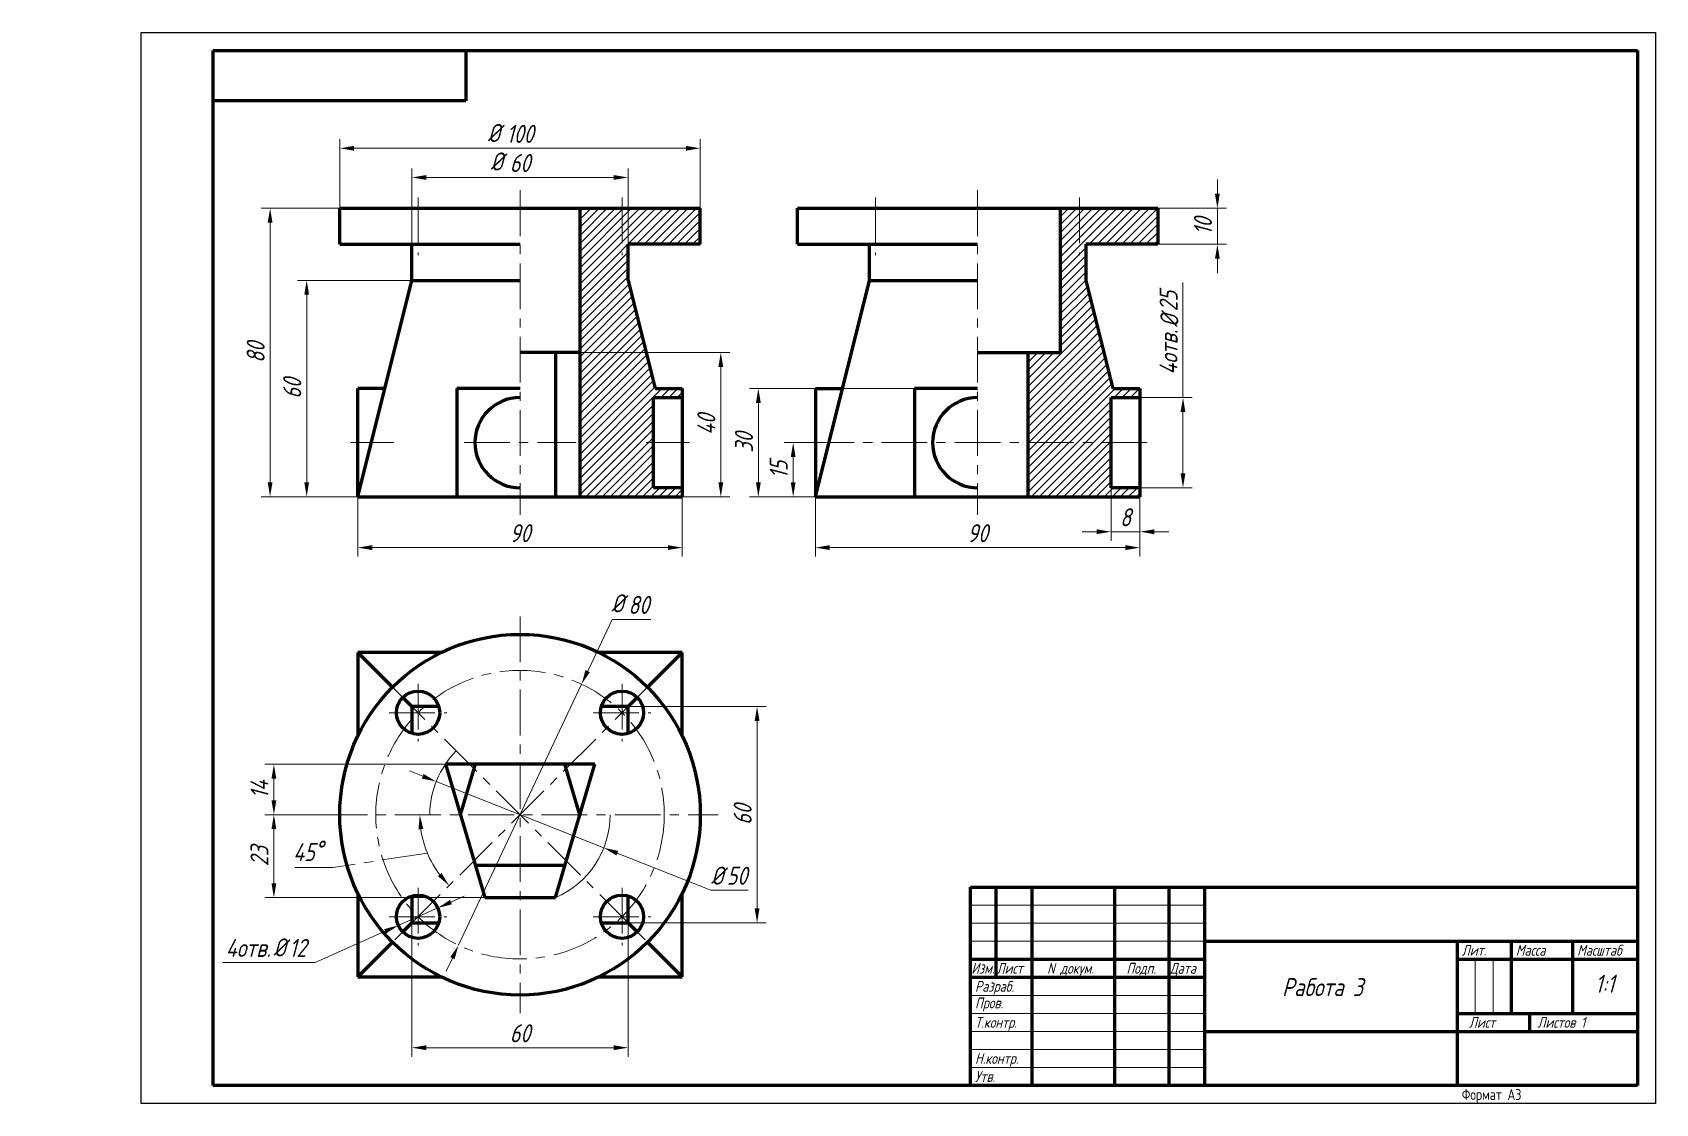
# Model space of a CAD drawing. Header units: millimetres. Extents: x -30 to 420, y 0 to 297.
import ezdxf

# ---------------------------------------------------------------- set-up
doc = ezdxf.new("R2010")
doc.units = ezdxf.units.MM
doc.linetypes.add('осевая', pattern=[50.8, 31.75, -6.35, 6.35, -6.35])
doc.layers.get('0').update_dxf_attribs({"lineweight": 15})
for name, color, linetype, lineweight in [('Осевая', 7, 'осевая', 15), ('Основная', 7, 'Continuous', 60), ('Размерная', 7, 'Continuous', 18), ('Техт', 7, 'Continuous', 18), ('Штриховка', 7, 'Continuous', 18)]:
    doc.layers.add(name, color=color, linetype=linetype, lineweight=lineweight)
doc.styles.add('ESKD', font='GOST_A.TTF', dxfattribs={"oblique": 15, "height": 5})
doc.styles.get("Standard").update_dxf_attribs({"font": '', "oblique": 15, "height": 5})
doc.styles.get('Standard').set_extended_font_data('ESKDW')
doc.dimstyles.new('ESKD', dxfattribs={"dimtxt": 4, "dimasz": 4, "dimexe": 2.5, "dimexo": 0, "dimgap": 1.5, "dimtad": 3, "dimdec": 3, "dimdsep": 46, "dimtxsty": 'ESKD', "dimcen": 1.5, "dimdle": 1.25, "dimclrd": 256, "dimclre": 256, "dimclrt": 256, "dimazin": 2, "dimtfac": 0.766667, "dimtdec": 3, "dimtmove": 0, "dimatfit": 3, "dimtvp": 1.5, "dimtolj": 1, "dimtzin": 0, "dimlwd": -1, "dimlwe": -1, "dimarcsym": 0})

# ---------------------------------------------------------------- blocks, each defined once
blk = doc.blocks.new('*D1')
at = {"layer": 'DEFPOINTS', "color": 0, "ltscale": 0.4, "transparency": 16777216}
for p in [(155.06, 264.88), (55.06, 248.26), (155.06, 248.26)]:
    blk.add_point(p, dxfattribs=at)
at = {"layer": 'Размерная', "ltscale": 0.4, "transparency": 16777216}
for p, q in [((55.06, 248.26), (55.06, 267.38)), ((155.06, 248.26), (155.06, 267.38)), ((59.06, 264.88), (151.06, 264.88))]:
    blk.add_line(p, q, dxfattribs=at)
for points in [[(59.06, 265.55), (59.06, 264.22), (55.06, 264.88)], [(151.06, 265.55), (151.06, 264.22), (155.06, 264.88)]]:
    blk.add_solid(points, dxfattribs=at)
at = {"layer": 'Размерная', "ltscale": 0.4, "transparency": 16777216, "insert": (105.06, 268.88), "char_height": 5, "attachment_point": 5, "style": 'ESKD'}
blk.add_mtext('\\A1;100', dxfattribs=at)
blk = doc.blocks.new('*D2')
at = {"layer": 'DEFPOINTS', "color": 0, "ltscale": 0.4, "transparency": 16777216}
for p in [(135.06, 256.79), (75.06, 238.26), (135.06, 238.26)]:
    blk.add_point(p, dxfattribs=at)
at = {"layer": 'Размерная', "ltscale": 0.4, "transparency": 16777216}
for p, q in [((75.06, 238.26), (75.06, 259.29)), ((79.06, 256.79), (131.06, 256.79)), ((135.06, 238.26), (135.06, 259.29))]:
    blk.add_line(p, q, dxfattribs=at)
for points in [[(79.06, 257.46), (79.06, 256.13), (75.06, 256.79)], [(131.06, 257.46), (131.06, 256.13), (135.06, 256.79)]]:
    blk.add_solid(points, dxfattribs=at)
at = {"layer": 'Размерная', "ltscale": 0.4, "transparency": 16777216, "insert": (105.06, 260.79), "char_height": 5, "attachment_point": 5, "style": 'ESKD'}
blk.add_mtext('\\A1;60', dxfattribs=at)
blk = doc.blocks.new('*D3')
at = {"layer": 'DEFPOINTS', "color": 0, "ltscale": 0.4, "transparency": 16777216}
for p in [(82.26, 54.24), (71.29, 49.37)]:
    blk.add_point(p, dxfattribs=at)
at = {"layer": 'Размерная', "ltscale": 0.4, "transparency": 16777216}
for p, q in [((82.26, 54.24), (71.29, 49.37)), ((85.92, 55.86), (89.58, 57.48)), ((48.25, 39.15), (67.64, 47.75)), ((22.52, 39.15), (48.25, 39.15))]:
    blk.add_line(p, q, dxfattribs=at)
for points in [[(85.65, 56.47), (86.19, 55.25), (82.26, 54.24)], [(67.37, 48.36), (67.91, 47.14), (71.29, 49.37)]]:
    blk.add_solid(points, dxfattribs=at)
at = {"layer": 'Размерная', "ltscale": 0.4, "transparency": 16777216, "insert": (34.63, 43.15), "char_height": 5, "attachment_point": 5, "style": 'ESKD'}
blk.add_mtext('\\A1;4отв.  12', dxfattribs=at)
blk = doc.blocks.new('*D4')
at = {"layer": 'DEFPOINTS', "color": 0, "ltscale": 0.4, "transparency": 16777216}
for p in [(281.98, 248.26), (281.98, 238.26), (298.48, 238.26)]:
    blk.add_point(p, dxfattribs=at)
at = {"layer": 'Размерная', "ltscale": 0.4, "transparency": 16777216}
for p, q in [((298.48, 252.26), (298.48, 256.26)), ((281.98, 248.26), (300.98, 248.26)), ((298.48, 248.26), (298.48, 238.26)), ((281.98, 238.26), (300.98, 238.26)), ((298.48, 234.26), (298.48, 230.26))]:
    blk.add_line(p, q, dxfattribs=at)
for points in [[(297.81, 252.26), (299.14, 252.26), (298.48, 248.26)], [(297.81, 234.26), (299.14, 234.26), (298.48, 238.26)]]:
    blk.add_solid(points, dxfattribs=at)
at = {"layer": 'Размерная', "ltscale": 0.4, "transparency": 16777216, "insert": (294.48, 243.26), "char_height": 5, "attachment_point": 5, "rotation": 90, "style": 'ESKD'}
blk.add_mtext('\\A1;10', dxfattribs=at)
blk = doc.blocks.new('*D5')
at = {"layer": 'DEFPOINTS', "color": 0, "ltscale": 0.4, "transparency": 16777216}
for p in [(171.17, 198.26), (214.48, 198.26), (186.98, 168.26)]:
    blk.add_point(p, dxfattribs=at)
at = {"layer": 'Размерная', "ltscale": 0.4, "transparency": 16777216}
for p, q in [((214.48, 198.26), (168.67, 198.26)), ((171.17, 172.26), (171.17, 194.26)), ((186.98, 168.26), (168.67, 168.26))]:
    blk.add_line(p, q, dxfattribs=at)
for points in [[(170.5, 194.26), (171.84, 194.26), (171.17, 198.26)], [(170.5, 172.26), (171.84, 172.26), (171.17, 168.26)]]:
    blk.add_solid(points, dxfattribs=at)
at = {"layer": 'Размерная', "ltscale": 0.4, "transparency": 16777216, "insert": (167.17, 183.26), "char_height": 5, "attachment_point": 5, "rotation": 90, "style": 'ESKD'}
blk.add_mtext('\\A1;30', dxfattribs=at)
blk = doc.blocks.new('*D6')
at = {"layer": 'DEFPOINTS', "color": 0, "ltscale": 0.4, "transparency": 16777216}
for p in [(45.89, 228.26), (75.06, 228.26), (60.06, 168.26)]:
    blk.add_point(p, dxfattribs=at)
at = {"layer": 'Размерная', "ltscale": 0.4, "transparency": 16777216}
for p, q in [((75.06, 228.26), (43.39, 228.26)), ((45.89, 172.26), (45.89, 224.26)), ((60.06, 168.26), (43.39, 168.26))]:
    blk.add_line(p, q, dxfattribs=at)
for points in [[(45.23, 224.26), (46.56, 224.26), (45.89, 228.26)], [(45.23, 172.26), (46.56, 172.26), (45.89, 168.26)]]:
    blk.add_solid(points, dxfattribs=at)
at = {"layer": 'Размерная', "ltscale": 0.4, "transparency": 16777216, "insert": (41.89, 198.26), "char_height": 5, "attachment_point": 5, "rotation": 90, "style": 'ESKD'}
blk.add_mtext('\\A1;60', dxfattribs=at)
blk = doc.blocks.new('*D7')
at = {"layer": 'DEFPOINTS', "color": 0, "ltscale": 0.4, "transparency": 16777216}
for p in [(35.75, 248.26), (55.06, 248.26), (60.06, 168.26)]:
    blk.add_point(p, dxfattribs=at)
at = {"layer": 'Размерная', "ltscale": 0.4, "transparency": 16777216}
for p, q in [((55.06, 248.26), (33.25, 248.26)), ((35.75, 172.26), (35.75, 244.26)), ((60.06, 168.26), (33.25, 168.26))]:
    blk.add_line(p, q, dxfattribs=at)
for points in [[(35.08, 244.26), (36.42, 244.26), (35.75, 248.26)], [(35.08, 172.26), (36.42, 172.26), (35.75, 168.26)]]:
    blk.add_solid(points, dxfattribs=at)
at = {"layer": 'Размерная', "ltscale": 0.4, "transparency": 16777216, "insert": (31.75, 208.26), "char_height": 5, "attachment_point": 5, "rotation": 90, "style": 'ESKD'}
blk.add_mtext('\\A1;80', dxfattribs=at)
blk = doc.blocks.new('*D8')
at = {"layer": 'DEFPOINTS', "color": 0, "ltscale": 0.4, "transparency": 16777216}
for p in [(180.83, 183.26), (184.98, 183.26), (186.98, 168.26)]:
    blk.add_point(p, dxfattribs=at)
at = {"layer": 'Размерная', "ltscale": 0.4, "transparency": 16777216}
for p, q in [((184.98, 183.26), (178.33, 183.26)), ((180.83, 172.26), (180.83, 179.26)), ((186.98, 168.26), (178.33, 168.26))]:
    blk.add_line(p, q, dxfattribs=at)
for points in [[(180.16, 179.26), (181.49, 179.26), (180.83, 183.26)], [(180.16, 172.26), (181.49, 172.26), (180.83, 168.26)]]:
    blk.add_solid(points, dxfattribs=at)
at = {"layer": 'Размерная', "ltscale": 0.4, "transparency": 16777216, "insert": (176.83, 175.76), "char_height": 5, "attachment_point": 5, "rotation": 90, "style": 'ESKD'}
blk.add_mtext('\\A1;15', dxfattribs=at)
blk = doc.blocks.new('*D9')
at = {"layer": 'DEFPOINTS', "color": 0, "ltscale": 0.4, "transparency": 16777216}
for p in [(121.65, 208.26), (150.06, 168.26), (160.75, 168.26)]:
    blk.add_point(p, dxfattribs=at)
at = {"layer": 'Размерная', "ltscale": 0.4, "transparency": 16777216}
for p, q in [((121.65, 208.26), (163.25, 208.26)), ((160.75, 204.26), (160.75, 172.26)), ((150.06, 168.26), (163.25, 168.26))]:
    blk.add_line(p, q, dxfattribs=at)
for points in [[(160.08, 204.26), (161.42, 204.26), (160.75, 208.26)], [(160.08, 172.26), (161.42, 172.26), (160.75, 168.26)]]:
    blk.add_solid(points, dxfattribs=at)
at = {"layer": 'Размерная', "ltscale": 0.4, "transparency": 16777216, "insert": (156.75, 188.26), "char_height": 5, "attachment_point": 5, "rotation": 90, "style": 'ESKD'}
blk.add_mtext('\\A1;40', dxfattribs=at)
blk = doc.blocks.new('*D10')
at = {"layer": 'DEFPOINTS', "color": 0, "ltscale": 0.4, "transparency": 16777216}
for p in [(276.98, 195.76), (276.98, 170.76), (288.94, 170.76)]:
    blk.add_point(p, dxfattribs=at)
at = {"layer": 'Размерная', "ltscale": 0.4, "transparency": 16777216}
for p, q in [((288.94, 195.76), (288.94, 227.68)), ((276.98, 195.76), (291.44, 195.76)), ((288.94, 174.76), (288.94, 191.76)), ((276.98, 170.76), (291.44, 170.76))]:
    blk.add_line(p, q, dxfattribs=at)
for points in [[(288.27, 191.76), (289.6, 191.76), (288.94, 195.76)], [(288.27, 174.76), (289.6, 174.76), (288.94, 170.76)]]:
    blk.add_solid(points, dxfattribs=at)
at = {"layer": 'Размерная', "ltscale": 0.4, "transparency": 16777216, "insert": (284.93, 213.72), "char_height": 5, "attachment_point": 5, "rotation": 90, "style": 'ESKD'}
blk.add_mtext('\\A1;4отв.  25', dxfattribs=at)
blk = doc.blocks.new('*D11')
at = {"layer": 'DEFPOINTS', "color": 0, "ltscale": 0.4, "transparency": 16777216}
for p in [(60.06, 168.26), (150.06, 168.26), (150.06, 154.15)]:
    blk.add_point(p, dxfattribs=at)
at = {"layer": 'Размерная', "ltscale": 0.4, "transparency": 16777216}
for p, q in [((60.06, 168.26), (60.06, 151.65)), ((150.06, 168.26), (150.06, 151.65)), ((64.06, 154.15), (146.06, 154.15))]:
    blk.add_line(p, q, dxfattribs=at)
for points in [[(64.06, 154.82), (64.06, 153.48), (60.06, 154.15)], [(146.06, 154.82), (146.06, 153.48), (150.06, 154.15)]]:
    blk.add_solid(points, dxfattribs=at)
at = {"layer": 'Размерная', "ltscale": 0.4, "transparency": 16777216, "insert": (105.06, 158.15), "char_height": 5, "attachment_point": 5, "style": 'ESKD'}
blk.add_mtext('\\A1;90', dxfattribs=at)
blk = doc.blocks.new('*D12')
at = {"layer": 'DEFPOINTS', "color": 0, "ltscale": 0.4, "transparency": 16777216}
for p in [(186.98, 168.26), (276.98, 168.26), (276.98, 154.15)]:
    blk.add_point(p, dxfattribs=at)
at = {"layer": 'Размерная', "ltscale": 0.4, "transparency": 16777216}
for p, q in [((186.98, 168.26), (186.98, 151.65)), ((276.98, 168.26), (276.98, 151.65)), ((190.98, 154.15), (272.98, 154.15))]:
    blk.add_line(p, q, dxfattribs=at)
for points in [[(190.98, 154.82), (190.98, 153.48), (186.98, 154.15)], [(272.98, 154.82), (272.98, 153.48), (276.98, 154.15)]]:
    blk.add_solid(points, dxfattribs=at)
at = {"layer": 'Размерная', "ltscale": 0.4, "transparency": 16777216, "insert": (231.98, 158.15), "char_height": 5, "attachment_point": 5, "style": 'ESKD'}
blk.add_mtext('\\A1;90', dxfattribs=at)
blk = doc.blocks.new('*D13')
at = {"layer": 'DEFPOINTS', "color": 0, "ltscale": 0.4, "transparency": 16777216}
for p in [(75.06, 50.09), (135.06, 50.09), (135.06, 15.48)]:
    blk.add_point(p, dxfattribs=at)
at = {"layer": 'Размерная', "ltscale": 0.4, "transparency": 16777216}
for p, q in [((75.06, 50.09), (75.06, 12.98)), ((135.06, 50.09), (135.06, 12.98)), ((79.06, 15.48), (131.06, 15.48))]:
    blk.add_line(p, q, dxfattribs=at)
for points in [[(79.06, 16.15), (79.06, 14.82), (75.06, 15.48)], [(131.06, 16.15), (131.06, 14.82), (135.06, 15.48)]]:
    blk.add_solid(points, dxfattribs=at)
at = {"layer": 'Размерная', "ltscale": 0.4, "transparency": 16777216, "insert": (105.06, 19.48), "char_height": 5, "attachment_point": 5, "style": 'ESKD'}
blk.add_mtext('\\A1;60', dxfattribs=at)
blk = doc.blocks.new('*D14')
at = {"layer": 'DEFPOINTS', "color": 0, "ltscale": 0.4, "transparency": 16777216}
for p in [(268.98, 170.76), (276.98, 168.26), (268.98, 158.56)]:
    blk.add_point(p, dxfattribs=at)
at = {"layer": 'Размерная', "ltscale": 0.4, "transparency": 16777216}
for p, q in [((268.98, 170.76), (268.98, 156.06)), ((276.98, 168.26), (276.98, 156.06)), ((264.98, 158.56), (260.98, 158.56)), ((276.98, 158.56), (268.98, 158.56)), ((280.98, 158.56), (284.98, 158.56))]:
    blk.add_line(p, q, dxfattribs=at)
for points in [[(264.98, 159.22), (264.98, 157.89), (268.98, 158.56)], [(280.98, 159.22), (280.98, 157.89), (276.98, 158.56)]]:
    blk.add_solid(points, dxfattribs=at)
at = {"layer": 'Размерная', "ltscale": 0.4, "transparency": 16777216, "insert": (272.98, 162.56), "char_height": 5, "attachment_point": 5, "style": 'ESKD'}
blk.add_mtext('\\A1;8', dxfattribs=at)
blk = doc.blocks.new('*D15')
at = {"layer": 'DEFPOINTS', "color": 0, "ltscale": 0.4, "transparency": 16777216}
for p in [(135.06, 110.09), (135.06, 50.09), (170.81, 50.09)]:
    blk.add_point(p, dxfattribs=at)
at = {"layer": 'Размерная', "ltscale": 0.4, "transparency": 16777216}
for p, q in [((135.06, 110.09), (173.31, 110.09)), ((170.81, 106.09), (170.81, 54.09)), ((135.06, 50.09), (173.31, 50.09))]:
    blk.add_line(p, q, dxfattribs=at)
for points in [[(170.14, 106.09), (171.48, 106.09), (170.81, 110.09)], [(170.14, 54.09), (171.48, 54.09), (170.81, 50.09)]]:
    blk.add_solid(points, dxfattribs=at)
at = {"layer": 'Размерная', "ltscale": 0.4, "transparency": 16777216, "insert": (166.81, 80.09), "char_height": 5, "attachment_point": 5, "rotation": 90, "style": 'ESKD'}
blk.add_mtext('\\A1;60', dxfattribs=at)
blk = doc.blocks.new('*D16')
at = {"layer": 'DEFPOINTS', "color": 0, "ltscale": 0.4, "transparency": 16777216}
for p in [(122.12, 116.27), (88.01, 43.91)]:
    blk.add_point(p, dxfattribs=at)
at = {"layer": 'Размерная', "ltscale": 0.4, "transparency": 16777216}
for p, q in [((130.6, 134.26), (123.83, 119.89)), ((141.3, 134.26), (130.6, 134.26)), ((88.01, 43.91), (122.12, 116.27)), ((86.3, 40.29), (84.59, 36.68))]:
    blk.add_line(p, q, dxfattribs=at)
for points in [[(123.22, 120.18), (124.43, 119.61), (122.12, 116.27)], [(85.7, 40.58), (86.9, 40.01), (88.01, 43.91)]]:
    blk.add_solid(points, dxfattribs=at)
at = {"layer": 'Размерная', "ltscale": 0.4, "transparency": 16777216, "insert": (136.7, 138.26), "char_height": 5, "attachment_point": 5, "style": 'ESKD'}
blk.add_mtext('\\A1; 80', dxfattribs=at)
blk = doc.blocks.new('*D17')
at = {"layer": 'DEFPOINTS', "color": 0, "ltscale": 0.4, "transparency": 16777216}
for p in [(140.42, 115.45), (50.06, 80.09), (160.06, 80.09), (80.99, 66.19), (69.71, 44.74)]:
    blk.add_point(p, dxfattribs=at)
at = {"layer": 'Размерная', "ltscale": 0.4, "transparency": 16777216}
blk.add_arc((105.06, 80.09), 27.8, 188.2523, 216.7477, dxfattribs=at)
for points in [[(76.89, 76.05), (78.22, 76.15), (77.27, 80.09)], [(83.29, 63.9), (82.29, 63.03), (85.41, 60.44)]]:
    blk.add_solid(points, dxfattribs=at)
blk = doc.blocks.new('*D18')
at = {"layer": 'DEFPOINTS', "color": 0, "ltscale": 0.4, "transparency": 16777216}
for p in [(84.35, 94.09), (36.8, 80.09), (50.06, 80.09)]:
    blk.add_point(p, dxfattribs=at)
at = {"layer": 'Размерная', "ltscale": 0.4, "transparency": 16777216}
for p, q in [((84.35, 94.09), (34.3, 94.09)), ((36.8, 90.09), (36.8, 84.09)), ((50.06, 80.09), (34.3, 80.09))]:
    blk.add_line(p, q, dxfattribs=at)
for points in [[(36.13, 90.09), (37.46, 90.09), (36.8, 94.09)], [(36.13, 84.09), (37.46, 84.09), (36.8, 80.09)]]:
    blk.add_solid(points, dxfattribs=at)
at = {"layer": 'Размерная', "ltscale": 0.4, "transparency": 16777216, "insert": (32.8, 87.09), "char_height": 5, "attachment_point": 5, "rotation": 90, "style": 'ESKD'}
blk.add_mtext('\\A1;14', dxfattribs=at)
blk = doc.blocks.new('*D19')
at = {"layer": 'DEFPOINTS', "color": 0, "ltscale": 0.4, "transparency": 16777216}
for p in [(50.06, 80.09), (36.8, 57.09), (95.27, 57.09)]:
    blk.add_point(p, dxfattribs=at)
at = {"layer": 'Размерная', "ltscale": 0.4, "transparency": 16777216}
for p, q in [((50.06, 80.09), (34.3, 80.09)), ((36.8, 76.09), (36.8, 61.09)), ((95.27, 57.09), (34.3, 57.09))]:
    blk.add_line(p, q, dxfattribs=at)
for points in [[(36.13, 76.09), (37.46, 76.09), (36.8, 80.09)], [(36.13, 61.09), (37.46, 61.09), (36.8, 57.09)]]:
    blk.add_solid(points, dxfattribs=at)
at = {"layer": 'Размерная', "ltscale": 0.4, "transparency": 16777216, "insert": (32.8, 68.59), "char_height": 5, "attachment_point": 5, "rotation": 90, "style": 'ESKD'}
blk.add_mtext('\\A1;23', dxfattribs=at)
blk = doc.blocks.new('*D20')
at = {"layer": 'DEFPOINTS', "color": 0, "ltscale": 0.4, "transparency": 16777216}
for p in [(81.81, 89.28), (128.31, 70.9)]:
    blk.add_point(p, dxfattribs=at)
at = {"layer": 'Размерная', "ltscale": 0.4, "transparency": 16777216}
for p, q in [((78.09, 90.75), (74.37, 92.22)), ((81.81, 89.28), (128.31, 70.9)), ((158.02, 59.16), (132.03, 69.43)), ((168.36, 59.16), (158.02, 59.16))]:
    blk.add_line(p, q, dxfattribs=at)
for points in [[(78.34, 91.37), (77.85, 90.13), (81.81, 89.28)], [(132.28, 70.05), (131.79, 68.81), (128.31, 70.9)]]:
    blk.add_solid(points, dxfattribs=at)
at = {"layer": 'Размерная', "ltscale": 0.4, "transparency": 16777216, "insert": (163.94, 63.16), "char_height": 5, "attachment_point": 5, "style": 'ESKD'}
blk.add_mtext('\\A1; 50', dxfattribs=at)

msp = doc.modelspace()

# ---------------------------------------------------------------- hatches: boundary and pattern name
at = {"layer": 'Штриховка', "ltscale": 0.4}
h = msp.add_hatch(dxfattribs=at)
h.set_pattern_fill('ANSI31', color=256, scale=0.5, style=0)
h.paths.add_polyline_path([(155.0633, 248.2589), (121.6459, 248.2589), (121.6459, 168.2589), (122.5633, 168.2589), (150.0633, 168.2589), (150.0633, 170.7589), (142.0633, 170.7589), (142.0633, 195.7589), (150.0633, 195.7589), (150.0633, 198.2589), (142.5633, 198.2589), (135.0633, 228.2589), (135.0633, 238.2589), (155.0633, 238.2589)])
h = msp.add_hatch(dxfattribs=at)
h.set_pattern_fill('ANSI31', color=256, scale=0.5, style=0)
h.paths.add_polyline_path([(281.9842, 248.2589), (254.9842, 248.2589), (254.9842, 208.2589), (245.9842, 208.2589), (245.9842, 168.2589), (276.9842, 168.2589), (276.9842, 170.7589), (268.9842, 170.7589), (268.9842, 195.7589), (276.9842, 195.7589), (276.9842, 198.2589), (269.4842, 198.2589), (261.9842, 228.2589), (261.9842, 238.2589), (281.9842, 238.2589)])

# ---------------------------------------------------------------- linework, layer by layer
for p, q in [((230, 55), (295, 55)), ((230, 50), (295, 50)), ((230, 45), (295, 45)), ((370, 40), (370, 25)), ((370, 40), (370, 25)), ((375, 40), (375, 25)), ((375, 40), (375, 25)), ((230, 30), (295, 30)), ((230, 25), (295, 25)), ((230, 20), (295, 20)), ((230, 15), (295, 15)), ((230, 10), (295, 10))]:
    msp.add_line(p, q)
at = {"layer": 'DEFPOINTS'}
for p, q in [((0, 297), (420, 297)), ((0, 0), (0, 297)), ((420, 297), (420, 0)), ((420, 0), (0, 0))]:
    msp.add_line(p, q, dxfattribs=at)
at = {"layer": 'Осевая', "ltscale": 0.4}
for p, q in [((105.0633, 253.2589), (105.0633, 163.2589)), ((231.9842, 253.2589), (231.9842, 163.2589)), ((76.7791, 251.2589), (76.7791, 235.2589)), ((133.3476, 251.2589), (133.3476, 235.2589)), ((203.6999, 251.2589), (203.6999, 235.2589)), ((260.2685, 251.2589), (260.2685, 235.2589)), ((70.0633, 183.2589), (58.0633, 183.2589)), ((89.5633, 183.2589), (120.5633, 183.2589)), ((140.0633, 183.2589), (152.0633, 183.2589)), ((278.9842, 183.2589), (184.9842, 183.2589)), ((105.0633, 135.092), (105.0633, 25.092)), ((69.708, 115.4474), (140.4187, 44.7367)), ((140.4187, 115.4474), (69.708, 44.7367)), ((76.7791, 116.3763), (76.7791, 100.3763)), ((133.3476, 116.3763), (133.3476, 100.3763)), ((68.7791, 108.3763), (84.7791, 108.3763)), ((125.3476, 108.3763), (141.3476, 108.3763)), ((50.0633, 80.092), (160.0633, 80.092)), ((79.383, 69.4549), (53.1109, 65.448)), ((53.1109, 65.448), (42.6161, 65.448)), ((76.7791, 59.8077), (76.7791, 43.8077)), ((133.3476, 59.8077), (133.3476, 43.8077)), ((68.7791, 51.8077), (84.7791, 51.8077)), ((125.3476, 51.8077), (141.3476, 51.8077))]:
    msp.add_line(p, q, dxfattribs=at)
msp.add_circle((105.0633, 80.092), 40, dxfattribs=at)
at = {"layer": 'Основная', "ltscale": 10}
for p, q in [((20, 5), (20, 292)), ((20, 292), (415, 292)), ((415, 292), (415, 5)), ((230, 5), (230, 60)), ((230, 60), (415, 60)), ((237, 60), (237, 35)), ((247, 60), (247, 5)), ((270, 5), (270, 60)), ((285, 60), (285, 5)), ((295, 5), (295, 60)), ((295, 45), (415, 45)), ((365, 45), (365, 5)), ((380, 45), (380, 25)), ((397, 45), (397, 25)), ((230, 40), (295, 40)), ((365, 40), (415, 40)), ((230, 35), (295, 35)), ((365, 25), (415, 25)), ((385, 24.9639), (385, 19.9639)), ((295, 20), (415, 20)), ((415, 5), (20, 5))]:
    msp.add_line(p, q, dxfattribs=at)
at = {"layer": 'Основная', "ltscale": 0.5}
for p, q in [((90, 292), (90, 278)), ((90, 278), (20, 278))]:
    msp.add_line(p, q, dxfattribs=at)
at = {"layer": 'Основная'}
for p, q in [((55.0633, 238.2589), (55.0633, 248.2589)), ((55.0633, 248.2589), (155.0633, 248.2589)), ((155.0633, 238.2589), (155.0633, 248.2589)), ((181.9842, 238.2589), (181.9842, 248.2589)), ((181.9842, 248.2589), (281.9842, 248.2589)), ((55.0633, 238.2589), (105.0633, 238.2589)), ((75.0633, 228.2589), (75.0633, 238.2589)), ((135.0633, 228.2589), (135.0633, 238.2589)), ((181.9842, 238.2589), (231.9842, 238.2589)), ((201.9842, 228.2589), (201.9842, 238.2589)), ((60.0633, 168.2589), (75.0633, 228.2589)), ((75.0633, 228.2589), (105.0633, 228.2589)), ((186.9842, 168.2589), (201.9842, 228.2589)), ((201.9842, 228.2589), (231.9842, 228.2589)), ((60.0633, 168.2589), (60.0633, 198.2589)), ((67.5633, 198.2589), (60.0633, 198.2589)), ((87.5633, 198.2589), (87.5633, 168.2589)), ((105.0633, 198.2589), (87.5633, 198.2589)), ((186.9842, 198.2589), (186.9842, 168.2589)), ((186.9842, 198.2589), (194.4842, 198.2589)), ((231.9842, 198.2589), (214.4842, 198.2589)), ((214.4842, 198.2589), (214.4842, 168.2589)), ((60.0633, 168.2589), (87.5633, 168.2589)), ((87.5633, 168.2589), (122.5633, 168.2589)), ((122.5633, 168.2589), (150.0633, 168.2589)), ((186.9842, 168.2589), (276.9842, 168.2589)), ((83.2688, 125.092), (60.0633, 125.092)), ((60.0633, 125.092), (69.708, 115.4474)), ((60.0633, 125.092), (60.0633, 101.8865)), ((150.0633, 125.092), (126.8578, 125.092)), ((150.0633, 125.092), (140.4187, 115.4474)), ((150.0633, 101.8865), (150.0633, 125.092)), ((72.5364, 112.6189), (75.0633, 110.092)), ((137.5902, 112.6189), (135.0633, 110.092)), ((82.5285, 110.092), (75.0633, 110.092)), ((75.0633, 110.092), (75.0633, 102.6268)), ((135.0633, 110.092), (127.5981, 110.092)), ((135.0633, 102.6268), (135.0633, 110.092)), ((125.7756, 94.092), (84.351, 94.092)), ((84.351, 94.092), (95.2654, 57.092)), ((92.6105, 94.092), (88.4808, 80.092)), ((114.8613, 57.092), (125.7756, 94.092)), ((121.6459, 80.092), (117.5161, 94.092)), ((92.6105, 66.092), (117.5161, 66.092)), ((60.0633, 58.2975), (60.0633, 35.092)), ((75.0633, 57.5572), (75.0633, 50.092)), ((95.2654, 57.092), (114.8613, 57.092)), ((135.0633, 50.092), (135.0633, 57.5572)), ((150.0633, 35.092), (150.0633, 58.2975)), ((72.5364, 47.5651), (75.0633, 50.092)), ((75.0633, 50.092), (82.5285, 50.092)), ((127.5981, 50.092), (135.0633, 50.092)), ((137.5902, 47.5651), (135.0633, 50.092)), ((60.0633, 35.092), (69.708, 44.7367)), ((150.0633, 35.092), (140.4187, 44.7367)), ((60.0633, 35.092), (83.2688, 35.092)), ((126.8578, 35.092), (150.0633, 35.092))]:
    msp.add_line(p, q, dxfattribs=at)
at = {"layer": 'Основная', "ltscale": 0.4}
for p, q in [((121.6459, 248.2589), (121.6459, 168.2589)), ((254.9842, 208.2589), (254.9842, 248.2589)), ((281.9842, 248.2589), (281.9842, 238.2589)), ((155.0633, 238.2589), (135.0633, 238.2589)), ((281.9842, 238.2589), (261.9842, 238.2589)), ((261.9842, 238.2589), (261.9842, 228.2589)), ((135.0633, 228.2589), (142.5633, 198.2589)), ((261.9842, 228.2589), (269.4842, 198.2589)), ((121.6459, 208.2589), (105.0633, 208.2589)), ((114.8613, 208.2589), (114.8613, 168.2589)), ((231.9842, 208.2589), (254.9842, 208.2589)), ((245.9842, 168.2589), (245.9842, 208.2589)), ((142.5633, 198.2589), (150.0633, 198.2589)), ((150.0633, 198.2589), (150.0633, 168.2589)), ((269.4842, 198.2589), (276.9842, 198.2589)), ((276.9842, 198.2589), (276.9842, 168.2589)), ((142.0633, 170.7589), (142.0633, 195.7589)), ((142.0633, 195.7589), (150.0633, 195.7589)), ((268.9842, 170.7589), (268.9842, 195.7589)), ((268.9842, 195.7589), (276.9842, 195.7589)), ((150.0633, 170.7589), (142.0633, 170.7589)), ((276.9842, 170.7589), (268.9842, 170.7589))]:
    msp.add_line(p, q, dxfattribs=at)
at = {"layer": 'Основная'}
for centre, radius in [((105.0633, 80.092), 50), ((76.7791, 108.3763), 6), ((133.3476, 108.3763), 6), ((76.7791, 51.8077), 6), ((133.3476, 51.8077), 6)]:
    msp.add_circle(centre, radius, dxfattribs=at)
for centre in [(105.0633, 183.2589), (231.9842, 183.2589)]:
    msp.add_arc(centre, 12.5, 90, 270, dxfattribs=at)
at = {"layer": 'Размерная', "ltscale": 0.4}
for start, end in [(135, 180), (293.073918, 360)]:
    msp.add_arc((105.0633, 80.092), 25, start, end, dxfattribs=at)

# ---------------------------------------------------------------- texts
at = {"layer": 'Размерная', "char_height": 5, "attachment_point": 5}
for insert in [(97.812, 269.1164), (98.6169, 261.2223), (132.1387, 138.7077), (159.7619, 63.1881), (38.3987, 43.2839)]:
    msp.add_mtext('\\A1;%%c', dxfattribs=dict(at, insert=insert))
at = {"layer": 'Размерная', "insert": (285.1647, 217.0104), "char_height": 5, "attachment_point": 5, "rotation": 90}
msp.add_mtext('\\A1;%%c', dxfattribs=at)
at = {"layer": 'Техт', "style": 'ESKD', "oblique": 15}
for s, height, p in [('45', 5, (42.1565, 67.2206)), ('Лит.', 3, (366.2551, 41)), ('Масса', 3, (381.2551, 41)), ('Масштаб', 3, (398.2551, 41)), ('Изм.', 3, (230.2551, 36)), ('Лист', 3, (237.2551, 36)), ('N докум.', 3, (251.2551, 36)), ('Подп.', 3, (273.2551, 36)), ('Дата', 3, (285.2551, 36)), ('Разраб.', 3, (231.2551, 31)), ('Работа 3', 5, (316.4263, 29.7789)), ('1:1', 5, (403.2273, 30.7219)), ('Пров.', 3, (231.2551, 26.3971)), ('Т.контр.', 3, (231.2551, 21)), ('Лист', 3, (368.2551, 21)), ('Листов 1', 3, (387.2551, 21)), ('Н.контр.', 3, (231.2551, 11)), ('Утв.', 3, (231.2551, 6))]:
    msp.add_text(s, height=height, dxfattribs=at).set_placement(p)
at = {"layer": 'Техт', "oblique": 15}
msp.add_text('%%D', height=5, dxfattribs=at).set_placement((48.0681, 67.9395))
at = {"layer": 'Техт', "style": 'ESKD'}
msp.add_text('Формат А3', height=3, dxfattribs=at).set_placement((366.2551, 1))

# ---------------------------------------------------------------- dimensions: what is measured, and where the dimension line sits
at = {"layer": 'Размерная', "ltscale": 0.4}
for base, p1, p2, picture, middle in [((155.0633, 264.8848), (55.0633, 248.2589), (155.0633, 248.2589), '*D1', (105.0633, 268.8848)), ((135.0633, 256.7943), (75.0633, 238.2589), (135.0633, 238.2589), '*D2', (105.0633, 260.7943)), ((150.0633, 154.1509), (60.0633, 168.2589), (150.0633, 168.2589), '*D11', (105.0633, 158.1509)), ((276.9842, 154.1509), (186.9842, 168.2589), (276.9842, 168.2589), '*D12', (231.9842, 158.1509)), ((135.0633, 15.4826), (75.0633, 50.092), (135.0633, 50.092), '*D13', (105.0633, 19.4826))]:
    dim = msp.add_linear_dim(base=base, p1=p1, p2=p2, dimstyle='ESKD', dxfattribs=at)
    dim.commit()
    dim.dimension.update_dxf_attribs({"geometry": picture, "text_midpoint": middle})
for base, p1, p2, picture, middle in [((298.4779, 238.2589), (281.9842, 248.2589), (281.9842, 238.2589), '*D4', (294.4779, 243.2589)), ((35.7495, 248.2589), (60.0633, 168.2589), (55.0633, 248.2589), '*D7', (31.7495, 208.2589)), ((45.8933, 228.2589), (60.0633, 168.2589), (75.0633, 228.2589), '*D6', (41.8933, 198.2589)), ((160.7501, 168.2589), (121.6459, 208.2589), (150.0633, 168.2589), '*D9', (156.7501, 188.2589)), ((171.1715, 198.2589), (186.9842, 168.2589), (214.4842, 198.2589), '*D5', (167.1715, 183.2589)), ((180.8258, 183.2589), (186.9842, 168.2589), (184.9842, 183.2589), '*D8', (176.8258, 175.7589)), ((170.8116, 50.092), (135.0633, 110.092), (135.0633, 50.092), '*D15', (166.8116, 80.092)), ((36.7973, 80.092), (84.351, 94.092), (50.0633, 80.092), '*D18', (32.7973, 87.092)), ((36.7973, 57.092), (50.0633, 80.092), (95.2654, 57.092), '*D19', (32.7973, 68.592))]:
    dim = msp.add_linear_dim(base=base, p1=p1, p2=p2, angle=90, dimstyle='ESKD', dxfattribs=at)
    dim.commit()
    dim.dimension.update_dxf_attribs({"geometry": picture, "text_midpoint": middle})
dim = msp.add_linear_dim(base=(288.9351, 170.7589), p1=(276.9842, 195.7589), p2=(276.9842, 170.7589), angle=90, text='4отв.  25', dimstyle='ESKD', dxfattribs=at)
dim.commit()
dim.dimension.update_dxf_attribs({"geometry": '*D10', "text_midpoint": (288.9351, 213.7231), "dimtype": 160})
dim = msp.add_linear_dim(base=(268.9842, 158.5565), p1=(276.9842, 168.2589), p2=(268.9842, 170.7589), dimstyle='ESKD', dxfattribs=at)
dim.commit()
dim.dimension.update_dxf_attribs({"geometry": '*D14', "text_midpoint": (272.9842, 158.5565), "dimtype": 160})
for p1, p2, text, override, picture, middle in [((88.0061, 43.9112), (122.1205, 116.2728), ' 80', {"dimtoh": 1}, '*D16', (136.7025, 134.2627)), ((81.8139, 89.2825), (128.3127, 70.9015), ' 50', {"dimtoh": 1, "dimtxsty": 'ESKD'}, '*D20', (163.9418, 59.1583)), ((82.2637, 54.2407), (71.2945, 49.3748), '4отв.  12', {"dimtoh": 1}, '*D3', (34.6327, 39.1508))]:
    dim = msp.add_diameter_dim_2p(p1=p1, p2=p2, text=text, dimstyle='ESKD', override=override, dxfattribs=at)
    dim.commit()
    dim.dimension.update_dxf_attribs({"geometry": picture, "text_midpoint": middle, "dimtype": 163})
dim = msp.add_angular_dim_2l(base=(80.9911, 66.1939), line1=((50.0633, 80.092), (160.0633, 80.092)), line2=((140.4187, 115.4474), (69.708, 44.7367)), text=' ', dimstyle='ESKD', dxfattribs=at)
dim.commit()
dim.dimension.update_dxf_attribs({"geometry": '*D17', "text_midpoint": (-30.1612, 100.1574)})

doc.saveas('drawing.dxf')
